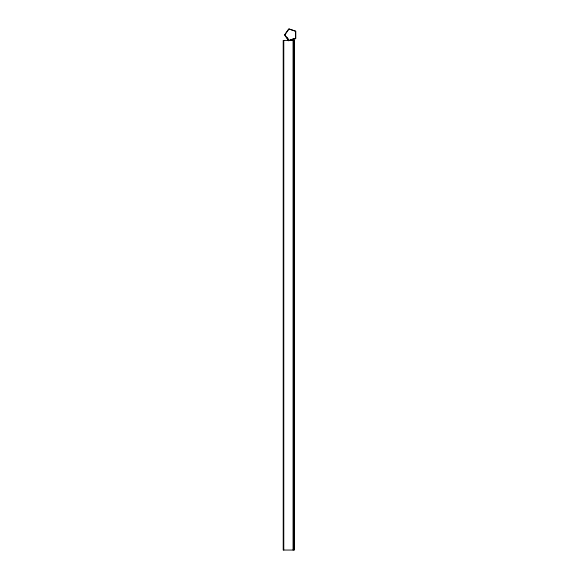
<?xml version="1.0" encoding="UTF-8"?>
<svg xmlns="http://www.w3.org/2000/svg" width="579" height="579" viewBox="0 0 579 579"><rect width="100%" height="100%" fill="white"/><g stroke="black" fill="none" stroke-linecap="round" stroke-linejoin="round"><path stroke-width="0.87" d="M288.537 29.616L284.81 34.921L286.207 36.911M288.964 40.407L294.298 38.648M289.999 40.161L294.66 38.648L290.188 40.161M290.701 40.32L295.789 38.612L295.789 31.23L289.001 28.95M287.133 37.773L288.154 39.09M286.648 37.114L288.038 39.09M287.141 38.236L288.537 40.226M288.769 40.892L284.571 34.921L288.769 28.95L295.551 31.23L295.551 38.612M293.966 40.421L293.966 550.05M293.061 40.421L293.061 550.05M283.782 40.421L283.782 550.05M294.255 40.421L283.211 40.421L283.211 550.05L294.255 550.05L294.255 40.421"/></g></svg>
